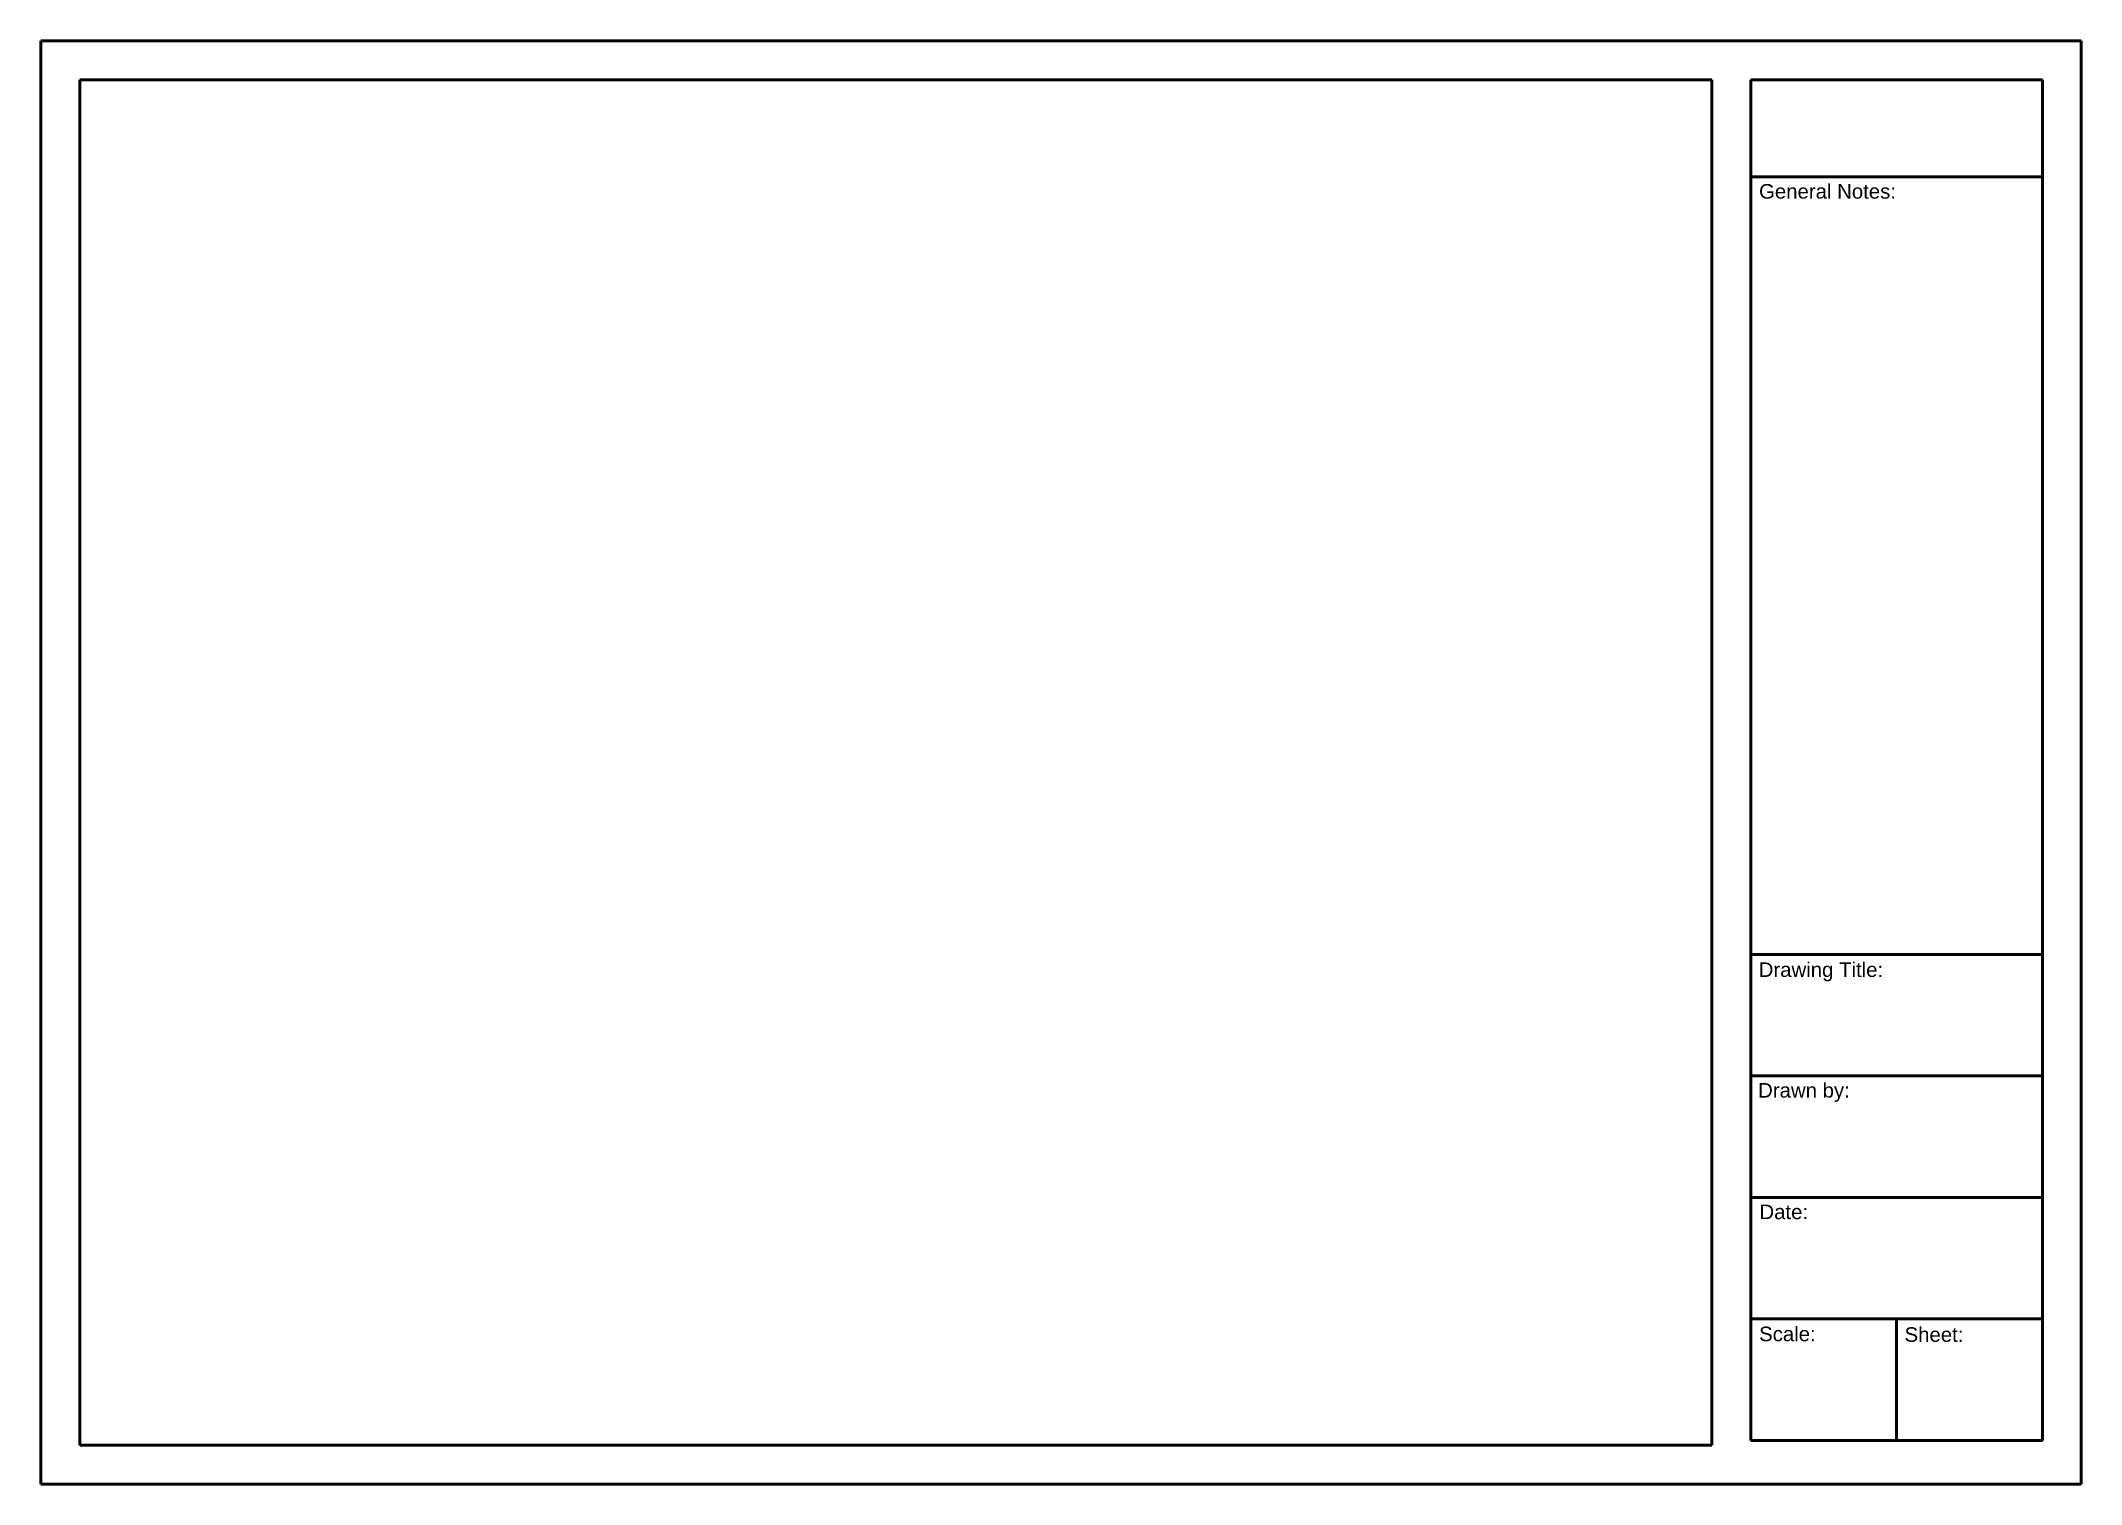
# Paper-space layout 'A4' of a CAD drawing. Header units: millimetres. Extents: x 0 to 297, y 0 to 210.
import ezdxf

# ---------------------------------------------------------------- set-up
doc = ezdxf.new("R2010")
doc.units = ezdxf.units.MM
doc.layers.add('Title-block', color=4, linetype='Continuous', lineweight=50)
doc.styles.get("Standard").update_dxf_attribs({"font": 'arial.ttf'})

# ---------------------------------------------------------------- blocks, each defined once
blk = doc.blocks.new('Lab 7')
for p, q in [((-8, 305), (412, 305)), ((-8, 8), (-8, 305)), ((344, 305), (412, 305)), ((412, 305), (412, 277)), ((0, 297), (336, 297)), ((0, 16), (0, 297)), ((336, 297), (336, 16)), ((344, 297), (344, 17)), ((344, 297), (404, 297)), ((404, 297), (404, 277)), ((404, 277), (344, 277)), ((404, 277), (404, 117)), ((412, 277), (412, 117)), ((404, 117), (344, 117)), ((404, 117), (404, 92)), ((412, 117), (412, 92)), ((404, 92), (344, 92)), ((404, 92), (404, 67)), ((412, 92), (412, 67)), ((404, 67), (344, 67)), ((404, 67), (404, 42)), ((412, 67), (412, 42)), ((404, 42), (344, 42)), ((374, 42), (374, 17)), ((404, 42), (404, 17)), ((412, 42), (412, 8)), ((404, 17), (344, 17)), ((336, 16), (0, 16)), ((412, 8), (-8, 8))]:
    blk.add_line(p, q)
at = {"char_height": 3, "attachment_point": 1}
for s, width, insert in [('General Notes:', 47.8484, (345.69, 275.53)), ('Drawing Title:', 49.6103, (345.62, 115.37)), ('Drawn by:', 46.8916, (345.5, 90.55)), ('Date:', 49.2659, (345.77, 65.54)), ('Scale:', 28.2992, (345.7, 40.42)), ('Sheet:', 26.1828, (375.64, 40.29))]:
    blk.add_mtext_dynamic_manual_height_columns(s, width=width, gutter_width=12.5, heights=[0], dxfattribs=dict(at, insert=insert))
blk = doc.blocks.new('A4 title block')
at = {"xscale": 0.7072805495117268, "yscale": 0.7072805495117268, "zscale": 0.7072805495117268}
blk.add_blockref('Lab 7', (5.66, -5.66), dxfattribs=at)

psp = doc.layouts.new('A4')

# ---------------------------------------------------------------- block references
at = {"layer": 'Title-block'}
psp.add_blockref('A4 title block', (0, 0), dxfattribs=at)

doc.saveas('drawing.dxf')
